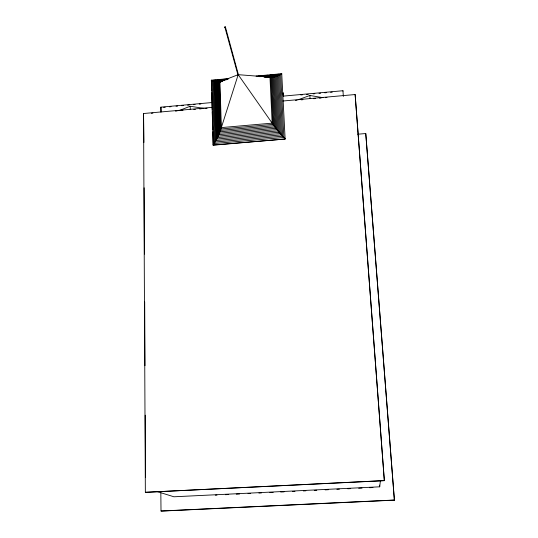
<?xml version="1.0" encoding="UTF-8"?>
<svg xmlns="http://www.w3.org/2000/svg" width="538" height="538" viewBox="0 0 538 538"><rect width="100%" height="100%" fill="white"/><g stroke="black" fill="none" stroke-linecap="round" stroke-linejoin="round"><path stroke-width="0.81" d="M156.39 491.342L173.915 496.782L379.707 486.809L380.379 480.992M211.925 107.385L143.559 113.518L145.354 492.317L384.34 480.669L355.134 94.54L282.901 101.016M219.968 131.918L238.193 74.674L272.235 77.311M285.127 139.039L213.142 144.991L211.353 80.229L216.363 81.904L219.948 81.756L221.347 127.593L217.951 136.121L213.223 145.199L285.127 139.039L281.73 73.713L256.068 76.087M160.835 492.519L161.01 511.006L161.413 511.1L394.394 500.145L365.766 133.532L357.723 134.218M215.825 140.754L219.739 132.644M213.142 144.991L215.375 141.46M279.155 75.239L281.777 73.948M281.73 73.713L275.416 76.45L269.982 77.136L272.167 123.148L278.099 130.916L285.086 138.831L282.02 135.63M178.818 110.694L190.176 106.255L204.198 108.414M218.811 82.2L238.193 74.674L274.965 127.136M298.139 99.765L309.881 95.475L322.961 97.66M273.775 77.116L277.722 75.871M224.81 26.954L225.382 26.9L238.536 75.165L238.018 75.212L224.81 26.954L224.83 27.458L225.395 27.404L225.382 26.9M211.71 90.424L211.353 80.229L228.744 78.622M211.434 80.465L215.57 80.081M217.224 79.927L220.533 79.617M223.014 79.389L227.157 79.005M258.603 76.093L261.912 75.791M264.4 75.562L267.709 75.253M270.19 75.024L273.499 74.715M275.987 74.486L279.296 74.177M228.112 79.167L212.275 80.633L214.03 143.512L283.862 137.513L280.634 74.305L257.292 76.463M226.444 79.758L213.162 80.982L214.891 142.025L282.658 136.195L279.552 74.843L259.632 76.685M224.763 80.297L214.023 81.292L215.711 140.546L281.482 134.877L278.482 75.327L263.607 76.705M223.189 80.774L214.837 81.547L216.498 139.066L280.332 133.552L277.44 75.757L264.084 76.995M222.281 81.137L215.624 81.749L217.244 137.587L279.202 132.234L276.418 76.134L264.757 77.21M222.187 81.366L216.363 81.904L217.951 136.121L278.099 130.916L275.416 76.45L267.104 77.216M221.226 81.628L217.07 82.011L218.623 134.668L277.03 129.597L274.441 76.712L269.451 77.169M221.118 81.756L217.729 82.065L219.255 133.222L275.994 128.293L273.492 76.914L270.163 77.223M220.856 81.837L218.354 82.065L219.84 131.79L274.985 126.988L272.571 77.055L270.903 77.21M160.943 112.173L160.889 107.156L212.335 102.516M283.331 96.107L283.412 96.544L283.156 92.758L283.331 96.107L342.948 90.727L343.358 96.43M163.572 107.351L165.233 107.203M169.376 106.827L171.037 106.679M176.007 106.228L177.668 106.08M181.81 105.71L183.471 105.556M187.614 105.186L189.268 105.038M193.418 104.661L195.072 104.513M199.221 104.137L200.876 103.989M300.782 94.977L302.437 94.829M306.579 94.453L308.234 94.305M313.197 93.861L314.851 93.706M318.987 93.336L320.641 93.188M324.777 92.812L326.431 92.664M330.567 92.294L332.222 92.139M151.279 113.283L152.94 113.128M175.435 111.11L177.096 110.962M181.266 110.593L182.927 110.438M193.761 109.47L195.422 109.322M199.591 108.945L201.252 108.797M205.422 108.427L207.083 108.272M295.429 100.35L297.09 100.203M301.24 99.833L302.894 99.685M313.681 98.716L315.335 98.568M319.485 98.198L321.146 98.044M325.288 97.674L326.949 97.526M221.347 127.593L272.167 123.148M145.354 492.317L384.361 480.582M215.301 495.189L216.982 495.108M225.368 494.698L228.717 494.536M236.263 494.173L239.618 494.012M248.005 493.602L250.52 493.48M258.906 493.077L261.421 492.956M269.807 492.546L273.163 492.384M280.708 492.021L284.064 491.853M292.45 491.45L294.965 491.329M303.351 490.925L305.866 490.797M314.253 490.394L316.768 490.273M325.147 489.869L328.503 489.701M336.889 489.298L339.404 489.176M347.79 488.766L350.305 488.645M358.691 488.242L362.047 488.08M369.593 487.71L372.948 487.549M161.01 511.006L394.441 500.031M211.353 80.229L212.745 80.902M275.933 128.407L281.004 134.487M143.559 113.518L143.915 142.483M160.889 107.156L161.131 111.756M394.394 500.145L365.766 133.532M384.34 480.669L355.134 94.54M379.579 485.128L379.707 486.809M342.948 90.727L342.975 91.171M309.881 95.475L310.076 98.696M271.677 77.142L274.01 125.697L220.385 130.371L218.932 82.011M270.816 77.169L273.069 124.412L220.889 128.972L219.464 81.91M238.536 75.165L238.522 74.701L238.004 74.748L238.018 75.212M211.777 92.913L212.234 109.51M212.302 112.005L212.786 129.429M212.853 131.918L213.223 145.199M190.176 106.255L190.244 109.443M144.137 187.796L144.453 254.084M144.688 301.912L144.991 365.685M145.233 415.188L145.529 477.287"/></g></svg>
